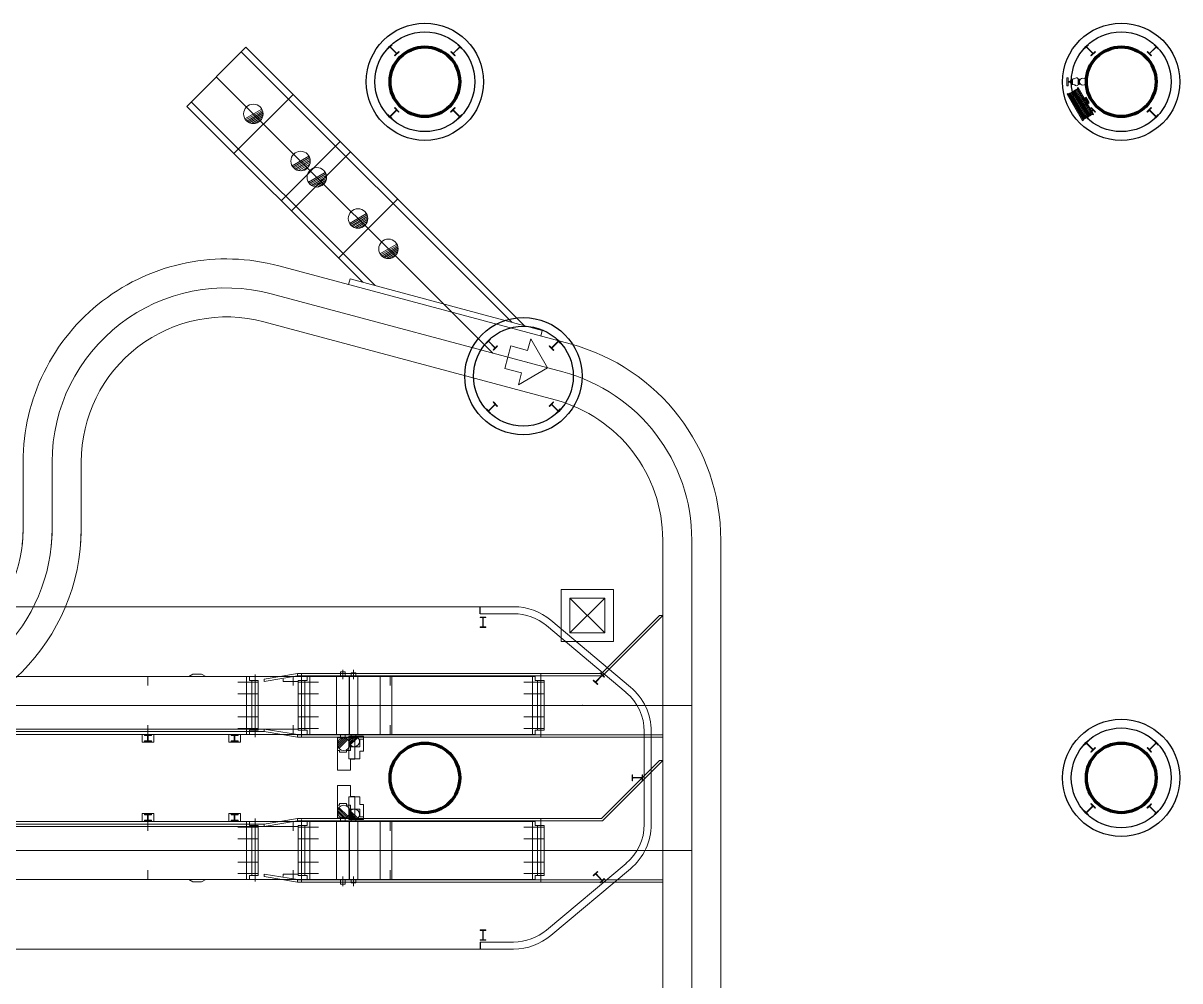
# Model space of a CAD drawing. Header units: metres. Extents: x 1807 to 3745, y 842 to 1968.
# Drawn here: x 3503.08 to 3523.01, y 1388.5 to 1405.01 of the extents above; entities that cross this region are included whole.
import ezdxf

# ---------------------------------------------------------------- set-up
doc = ezdxf.new("R2010")
doc.units = ezdxf.units.M
doc.header["$MEASUREMENT"] = 0
doc.linetypes.add('DGN1', pattern=[7.299439, 0, -7.299439])
doc.layers.add('Level 1', color=7, linetype='Continuous', lineweight=0)

msp = doc.modelspace()

# ---------------------------------------------------------------- linework, layer by layer
at = {"layer": 'Level 1', "color": 7, "linetype": 'Continuous', "lineweight": 0}
for p, q in [((3505.896, 1403.576), (3506.914, 1404.594)), ((3506.837, 1404.516), (3511.499, 1399.854)), ((3506.914, 1404.594), (3511.711, 1399.797)), ((3521.083, 1404.068), (3521.063, 1404.068)), ((3521.063, 1404.068), (3521.063, 1403.932)), ((3521.063, 1403.932), (3521.083, 1403.932)), ((3521.083, 1403.932), (3521.083, 1404.068)), ((3521.118, 1404.007), (3521.083, 1404.007)), ((3521.083, 1404.007), (3521.083, 1403.993)), ((3521.083, 1403.993), (3521.118, 1403.993)), ((3521.118, 1404.007), (3521.118, 1404.012)), ((3521.118, 1403.993), (3521.118, 1404.007)), ((3521.118, 1403.988), (3521.118, 1403.993)), ((3521.138, 1404.011), (3521.15, 1404.011)), ((3521.138, 1403.989), (3521.15, 1403.989)), ((3521.138, 1403.977), (3521.15, 1403.977)), ((3521.15, 1404.023), (3521.141, 1404.023)), ((3521.16, 1404.047), (3521.15, 1404.047)), ((3521.15, 1404.047), (3521.15, 1403.953)), ((3521.15, 1403.977), (3521.15, 1404.023)), ((3521.15, 1403.953), (3521.16, 1403.953)), ((3521.16, 1403.953), (3521.16, 1404.047)), ((3521.26, 1404.047), (3521.275, 1404.047)), ((3521.26, 1404.018), (3521.275, 1404.018)), ((3521.26, 1403.982), (3521.275, 1403.982)), ((3521.275, 1403.953), (3521.26, 1403.953)), ((3521.275, 1403.954), (3521.275, 1403.953)), ((3521.277, 1404.039), (3521.294, 1404.039)), ((3521.294, 1403.961), (3521.277, 1403.961)), ((3506.709, 1402.763), (3507.728, 1403.781)), ((3521.093, 1403.779), (3521.338, 1403.355)), ((3521.109, 1403.788), (3521.354, 1403.364)), ((3521.125, 1403.798), (3521.37, 1403.373)), ((3521.141, 1403.807), (3521.386, 1403.382)), ((3521.158, 1403.816), (3521.403, 1403.392)), ((3521.174, 1403.825), (3521.419, 1403.401)), ((3521.191, 1403.832), (3521.435, 1403.41)), ((3521.191, 1403.832), (3521.435, 1403.41)), ((3521.206, 1403.844), (3521.451, 1403.42)), ((3521.222, 1403.853), (3521.467, 1403.429)), ((3521.238, 1403.862), (3521.483, 1403.438)), ((3521.254, 1403.872), (3521.499, 1403.447)), ((3505.896, 1403.576), (3508.93, 1400.543)), ((3505.974, 1403.654), (3509.142, 1400.486)), ((3507.19, 1403.53), (3506.899, 1403.362)), ((3507.201, 1403.507), (3506.913, 1403.341)), ((3507.208, 1403.483), (3506.931, 1403.322)), ((3507.212, 1403.456), (3506.952, 1403.306)), ((3507.211, 1403.427), (3506.978, 1403.292)), ((3507.204, 1403.394), (3507.01, 1403.281)), ((3507.185, 1403.354), (3507.054, 1403.278)), ((3507.522, 1401.95), (3508.541, 1402.968)), ((3507.699, 1401.773), (3508.717, 1402.791)), ((3508.003, 1402.717), (3507.712, 1402.549)), ((3508.014, 1402.694), (3507.726, 1402.528)), ((3508.022, 1402.67), (3507.744, 1402.509)), ((3508.025, 1402.643), (3507.765, 1402.493)), ((3508.025, 1402.614), (3507.791, 1402.479)), ((3508.017, 1402.581), (3507.823, 1402.468)), ((3507.998, 1402.541), (3507.867, 1402.465)), ((3508.283, 1402.437), (3507.992, 1402.269)), ((3508.294, 1402.414), (3508.006, 1402.248)), ((3508.302, 1402.39), (3508.024, 1402.229)), ((3508.305, 1402.363), (3508.045, 1402.213)), ((3508.305, 1402.334), (3508.071, 1402.199)), ((3508.297, 1402.301), (3508.103, 1402.188)), ((3508.278, 1402.261), (3508.147, 1402.185)), ((3508.512, 1400.96), (3509.531, 1401.978)), ((3508.993, 1401.727), (3508.702, 1401.559)), ((3509.004, 1401.704), (3508.716, 1401.538)), ((3509.011, 1401.68), (3508.734, 1401.519)), ((3509.015, 1401.653), (3508.755, 1401.503)), ((3509.014, 1401.624), (3508.781, 1401.489)), ((3509.007, 1401.591), (3508.813, 1401.478)), ((3508.988, 1401.551), (3508.857, 1401.475)), ((3509.517, 1401.203), (3509.226, 1401.035)), ((3509.528, 1401.18), (3509.24, 1401.014)), ((3509.535, 1401.156), (3509.258, 1400.995)), ((3509.539, 1401.129), (3509.279, 1400.979)), ((3509.538, 1401.1), (3509.305, 1400.965)), ((3509.531, 1401.067), (3509.337, 1400.954)), ((3509.512, 1401.027), (3509.381, 1400.951)), ((3507.483, 1400.827), (3512.506, 1399.481)), ((3508.71, 1400.601), (3508.685, 1400.505)), ((3508.71, 1400.601), (3512.024, 1399.713)), ((3507.739, 1400.241), (3507.741, 1400.239)), ((3507.741, 1400.241), (3507.739, 1400.239)), ((3507.224, 1399.861), (3512.247, 1398.515)), ((3511.771, 1399.367), (3511.826, 1399.57)), ((3511.826, 1399.57), (3512.116, 1399.068)), ((3512.024, 1399.713), (3511.998, 1399.617)), ((3511.378, 1399.058), (3511.482, 1399.445)), ((3511.482, 1399.445), (3511.771, 1399.367)), ((3511.168, 1399.323), (3511.17, 1399.32)), ((3511.17, 1399.322), (3511.168, 1399.321)), ((3511.771, 1399.159), (3511.774, 1399.16)), ((3511.772, 1399.161), (3511.773, 1399.158)), ((3511.378, 1399.058), (3511.668, 1398.981)), ((3511.613, 1398.778), (3512.116, 1399.068)), ((3511.613, 1398.778), (3511.668, 1398.981)), ((3512.114, 1399.067), (3512.117, 1399.068)), ((3512.115, 1399.069), (3512.116, 1399.066)), ((3503.077, 1396.3), (3503.077, 1397.446)), ((3504.077, 1396.3), (3504.077, 1397.446)), ((3514.1, 1396), (3514.1, 1396.1)), ((3514.1, 1265.482), (3514.1, 1396.1)), ((3515.1, 1396), (3515.1, 1396.1)), ((3515.1, 1265.482), (3515.1, 1396.1)), ((3513.25, 1395.25), (3512.35, 1395.25)), ((3512.35, 1395.25), (3512.35, 1394.35)), ((3513.25, 1394.35), (3513.25, 1395.25)), ((3511.53, 1394.95), (3486.27, 1394.95)), ((3511.53, 1394.95), (3510.95, 1394.95)), ((3512.5, 1394.5), (3513.1, 1395.1)), ((3513.1, 1394.5), (3512.5, 1395.1)), ((3511.53, 1394.83), (3510.95, 1394.83)), ((3513.043, 1393.8), (3514.043, 1394.8)), ((3513.06, 1393.76), (3514.1, 1394.8)), ((3514.043, 1394.8), (3514.1, 1394.8)), ((3513.466, 1393.474), (3512.096, 1394.624)), ((3513.543, 1393.566), (3512.173, 1394.716)), ((3513.543, 1393.566), (3512.173, 1394.716)), ((3512.35, 1394.35), (3513.25, 1394.35)), ((3506.003, 1393.79), (3505.934, 1393.75)), ((3506.003, 1393.79), (3506.153, 1393.79)), ((3506.223, 1393.75), (3506.153, 1393.79)), ((3507.228, 1393.7), (3507.803, 1393.8)), ((3507.803, 1393.76), (3507.228, 1393.66)), ((3512, 1393.8), (3507.803, 1393.8)), ((3507.803, 1393.76), (3507.803, 1393.8)), ((3512, 1393.76), (3507.803, 1393.76)), ((3508.688, 1393.76), (3508.488, 1393.76)), ((3508.548, 1393.83), (3508.548, 1393.76)), ((3508.628, 1393.83), (3508.548, 1393.83)), ((3508.628, 1393.83), (3508.628, 1393.76)), ((3508.847, 1393.76), (3508.697, 1393.76)), ((3508.812, 1393.81), (3508.732, 1393.81)), ((3508.732, 1393.81), (3508.732, 1393.76)), ((3508.812, 1393.81), (3508.812, 1393.76)), ((3512, 1393.8), (3512.72, 1393.8)), ((3512, 1392.7), (3512, 1393.8)), ((3512, 1393.76), (3512.72, 1393.76)), ((3512.72, 1393.8), (3513.043, 1393.8)), ((3512.72, 1393.76), (3513.06, 1393.76)), ((3511.853, 1393.75), (3486.047, 1393.75)), ((3505.228, 1393.75), (3505.228, 1393.59)), ((3507.128, 1393.65), (3506.778, 1393.65)), ((3506.978, 1393.75), (3506.928, 1393.75)), ((3506.978, 1393.68), (3506.978, 1393.75)), ((3507.128, 1393.68), (3506.978, 1393.68)), ((3507.128, 1392.82), (3507.128, 1393.68)), ((3507.228, 1393.66), (3507.228, 1393.7)), ((3507.559, 1393.7), (3507.559, 1393.66)), ((3507.818, 1393.66), (3507.559, 1393.66)), ((3507.728, 1393.75), (3507.728, 1393.59)), ((3507.819, 1393.68), (3507.819, 1392.82)), ((3507.819, 1393.68), (3507.969, 1393.68)), ((3507.819, 1393.65), (3508.169, 1393.65)), ((3507.968, 1393.75), (3508.018, 1393.75)), ((3507.969, 1393.68), (3507.969, 1393.75)), ((3509.4, 1393.59), (3509.4, 1393.75)), ((3512.053, 1393.65), (3511.703, 1393.65)), ((3511.903, 1393.75), (3511.853, 1393.75)), ((3511.903, 1393.68), (3511.903, 1393.75)), ((3512.053, 1393.68), (3511.903, 1393.68)), ((3512.053, 1392.82), (3512.053, 1393.68)), ((3507.128, 1393.45), (3506.778, 1393.45)), ((3507.819, 1393.45), (3508.169, 1393.45)), ((3512.053, 1393.45), (3511.703, 1393.45)), ((3507.128, 1393.25), (3506.778, 1393.25)), ((3507.819, 1393.25), (3508.169, 1393.25)), ((3512.053, 1393.25), (3511.703, 1393.25)), ((3512.721, 1393.251), (3512.719, 1393.249)), ((3512.721, 1393.249), (3512.719, 1393.251)), ((3514.601, 1393.251), (3514.599, 1393.249)), ((3514.601, 1393.249), (3514.599, 1393.251)), ((3507.128, 1393.05), (3506.778, 1393.05)), ((3507.819, 1393.05), (3508.169, 1393.05)), ((3512.053, 1393.05), (3511.703, 1393.05)), ((3507.818, 1392.84), (3488.228, 1392.84)), ((3507.228, 1392.8), (3488.228, 1392.8)), ((3505.228, 1392.91), (3505.228, 1392.75)), ((3507.128, 1392.85), (3506.778, 1392.85)), ((3507.128, 1392.82), (3506.978, 1392.82)), ((3506.978, 1392.82), (3506.978, 1392.75)), ((3507.228, 1392.8), (3507.228, 1392.84)), ((3507.228, 1392.84), (3507.803, 1392.75)), ((3507.803, 1392.7), (3507.228, 1392.8)), ((3507.728, 1392.91), (3507.728, 1392.75)), ((3507.819, 1392.85), (3508.169, 1392.85)), ((3507.819, 1392.82), (3507.969, 1392.82)), ((3507.969, 1392.82), (3507.969, 1392.75)), ((3509.4, 1392.75), (3509.4, 1392.91)), ((3512.053, 1392.85), (3511.703, 1392.85)), ((3512.053, 1392.82), (3511.903, 1392.82)), ((3511.903, 1392.82), (3511.903, 1392.75)), ((3513.78, 1391.2), (3513.78, 1392.8)), ((3513.9, 1391.2), (3513.9, 1392.8)), ((3513.9, 1391.2), (3513.9, 1392.8)), ((3511.853, 1392.75), (3487.489, 1392.75)), ((3505.128, 1392.616), (3505.128, 1392.75)), ((3505.128, 1392.75), (3505.328, 1392.75)), ((3505.128, 1392.616), (3505.328, 1392.616)), ((3505.168, 1392.74), (3505.288, 1392.74)), ((3505.168, 1392.74), (3505.168, 1392.73)), ((3505.168, 1392.73), (3505.223, 1392.73)), ((3505.168, 1392.636), (3505.168, 1392.626)), ((3505.168, 1392.636), (3505.223, 1392.636)), ((3505.168, 1392.626), (3505.288, 1392.626)), ((3505.188, 1392.75), (3505.188, 1392.74)), ((3505.223, 1392.73), (3505.223, 1392.636)), ((3505.233, 1392.73), (3505.288, 1392.73)), ((3505.233, 1392.73), (3505.233, 1392.636)), ((3505.233, 1392.636), (3505.288, 1392.636)), ((3505.268, 1392.75), (3505.268, 1392.74)), ((3505.288, 1392.74), (3505.288, 1392.73)), ((3505.288, 1392.636), (3505.288, 1392.626)), ((3505.328, 1392.616), (3505.328, 1392.75)), ((3506.62, 1392.616), (3506.62, 1392.75)), ((3506.62, 1392.75), (3506.82, 1392.75)), ((3506.62, 1392.616), (3506.82, 1392.616)), ((3506.66, 1392.74), (3506.78, 1392.74)), ((3506.66, 1392.74), (3506.66, 1392.73)), ((3506.66, 1392.73), (3506.715, 1392.73)), ((3506.66, 1392.636), (3506.66, 1392.626)), ((3506.66, 1392.636), (3506.715, 1392.636)), ((3506.66, 1392.626), (3506.78, 1392.626)), ((3506.68, 1392.75), (3506.68, 1392.74)), ((3506.715, 1392.73), (3506.715, 1392.636)), ((3506.725, 1392.73), (3506.78, 1392.73)), ((3506.725, 1392.73), (3506.725, 1392.636)), ((3506.725, 1392.636), (3506.78, 1392.636)), ((3506.76, 1392.75), (3506.76, 1392.74)), ((3506.78, 1392.74), (3506.78, 1392.73)), ((3506.78, 1392.636), (3506.78, 1392.626)), ((3506.82, 1392.616), (3506.82, 1392.75)), ((3506.978, 1392.75), (3506.928, 1392.75)), ((3507.803, 1392.7), (3507.803, 1392.75)), ((3512, 1392.74), (3507.803, 1392.74)), ((3512, 1392.7), (3507.803, 1392.7)), ((3507.968, 1392.75), (3508.018, 1392.75)), ((3508.688, 1392.74), (3508.488, 1392.74)), ((3508.492, 1392.69), (3508.492, 1392.472)), ((3508.492, 1392.69), (3508.792, 1392.69)), ((3508.493, 1392.587), (3508.596, 1392.69)), ((3508.496, 1392.554), (3508.628, 1392.687)), ((3508.506, 1392.529), (3508.654, 1392.677)), ((3508.52, 1392.508), (3508.675, 1392.663)), ((3508.548, 1392.74), (3508.548, 1392.69)), ((3508.628, 1392.74), (3508.628, 1392.69)), ((3508.692, 1392.72), (3508.692, 1392.538)), ((3508.692, 1392.72), (3508.942, 1392.72)), ((3508.692, 1392.634), (3508.779, 1392.72)), ((3508.695, 1392.607), (3508.805, 1392.717)), ((3508.847, 1392.74), (3508.697, 1392.74)), ((3508.703, 1392.586), (3508.827, 1392.709)), ((3508.715, 1392.568), (3508.844, 1392.697)), ((3508.72, 1392.63), (3508.792, 1392.63)), ((3508.72, 1392.63), (3508.72, 1392.472)), ((3508.732, 1392.74), (3508.732, 1392.72)), ((3508.792, 1392.69), (3508.792, 1392.63)), ((3508.812, 1392.74), (3508.812, 1392.72)), ((3508.882, 1392.67), (3508.942, 1392.67)), ((3508.882, 1392.67), (3508.882, 1392.538)), ((3508.942, 1392.72), (3508.942, 1392.67)), ((3511.903, 1392.75), (3511.853, 1392.75)), ((3512, 1392.74), (3512.72, 1392.74)), ((3512, 1392.7), (3512.72, 1392.7)), ((3512.72, 1392.74), (3514.1, 1392.74)), ((3512.72, 1392.7), (3514.1, 1392.7)), ((3508.492, 1392.472), (3508.528, 1392.472)), ((3508.528, 1392.472), (3508.528, 1392.442)), ((3508.528, 1392.442), (3508.649, 1392.442)), ((3508.648, 1392.472), (3508.648, 1392.442)), ((3508.648, 1392.472), (3508.72, 1392.472)), ((3508.692, 1392.538), (3508.882, 1392.538)), ((3513.043, 1391.3), (3514.043, 1392.3)), ((3513.06, 1391.26), (3514.1, 1392.3)), ((3514.043, 1392.3), (3514.1, 1392.3)), ((3508.528, 1391.558), (3508.649, 1391.558)), ((3508.528, 1391.528), (3508.528, 1391.558)), ((3508.648, 1391.528), (3508.648, 1391.558)), ((3505.128, 1391.384), (3505.128, 1391.25)), ((3505.128, 1391.384), (3505.328, 1391.384)), ((3505.168, 1391.374), (3505.288, 1391.374)), ((3505.168, 1391.364), (3505.168, 1391.374)), ((3505.168, 1391.364), (3505.223, 1391.364)), ((3505.223, 1391.27), (3505.223, 1391.364)), ((3505.233, 1391.364), (3505.288, 1391.364)), ((3505.233, 1391.27), (3505.233, 1391.364)), ((3505.288, 1391.364), (3505.288, 1391.374)), ((3505.328, 1391.384), (3505.328, 1391.25)), ((3506.62, 1391.384), (3506.62, 1391.25)), ((3506.62, 1391.384), (3506.82, 1391.384)), ((3506.66, 1391.374), (3506.78, 1391.374)), ((3506.66, 1391.364), (3506.66, 1391.374)), ((3506.66, 1391.364), (3506.715, 1391.364)), ((3506.715, 1391.27), (3506.715, 1391.364)), ((3506.725, 1391.364), (3506.78, 1391.364)), ((3506.725, 1391.27), (3506.725, 1391.364)), ((3506.78, 1391.364), (3506.78, 1391.374)), ((3506.82, 1391.384), (3506.82, 1391.25)), ((3508.492, 1391.528), (3508.528, 1391.528)), ((3508.492, 1391.31), (3508.492, 1391.528)), ((3508.493, 1391.413), (3508.596, 1391.31)), ((3508.496, 1391.446), (3508.628, 1391.313)), ((3508.506, 1391.471), (3508.654, 1391.323)), ((3508.52, 1391.492), (3508.675, 1391.338)), ((3508.648, 1391.528), (3508.72, 1391.528)), ((3508.692, 1391.462), (3508.882, 1391.462)), ((3508.692, 1391.28), (3508.692, 1391.462)), ((3508.692, 1391.367), (3508.779, 1391.28)), ((3508.695, 1391.393), (3508.805, 1391.283)), ((3508.703, 1391.414), (3508.827, 1391.291)), ((3508.715, 1391.432), (3508.844, 1391.303)), ((3508.72, 1391.37), (3508.72, 1391.528)), ((3508.72, 1391.37), (3508.792, 1391.37)), ((3508.792, 1391.31), (3508.792, 1391.37)), ((3508.882, 1391.33), (3508.882, 1391.462)), ((3511.853, 1391.25), (3486.047, 1391.25)), ((3507.228, 1391.2), (3488.228, 1391.2)), ((3507.818, 1391.16), (3488.228, 1391.16)), ((3505.128, 1391.25), (3505.328, 1391.25)), ((3505.168, 1391.27), (3505.223, 1391.27)), ((3505.168, 1391.26), (3505.168, 1391.27)), ((3505.168, 1391.26), (3505.288, 1391.26)), ((3505.188, 1391.25), (3505.188, 1391.26)), ((3505.228, 1391.09), (3505.228, 1391.25)), ((3505.233, 1391.27), (3505.288, 1391.27)), ((3505.268, 1391.25), (3505.268, 1391.26)), ((3505.288, 1391.26), (3505.288, 1391.27)), ((3506.62, 1391.25), (3506.82, 1391.25)), ((3506.66, 1391.27), (3506.715, 1391.27)), ((3506.66, 1391.26), (3506.66, 1391.27)), ((3506.66, 1391.26), (3506.78, 1391.26)), ((3506.68, 1391.25), (3506.68, 1391.26)), ((3506.725, 1391.27), (3506.78, 1391.27)), ((3506.76, 1391.25), (3506.76, 1391.26)), ((3506.78, 1391.26), (3506.78, 1391.27)), ((3506.978, 1391.25), (3506.928, 1391.25)), ((3506.978, 1391.18), (3506.978, 1391.25)), ((3507.128, 1391.18), (3506.978, 1391.18)), ((3507.128, 1391.18), (3507.128, 1390.32)), ((3507.228, 1391.2), (3507.803, 1391.3)), ((3507.803, 1391.26), (3507.228, 1391.16)), ((3507.228, 1391.16), (3507.228, 1391.2)), ((3507.728, 1391.09), (3507.728, 1391.25)), ((3512, 1391.3), (3507.803, 1391.3)), ((3507.803, 1391.26), (3507.803, 1391.3)), ((3512, 1391.26), (3507.803, 1391.26)), ((3507.819, 1390.32), (3507.819, 1391.18)), ((3507.819, 1391.18), (3507.969, 1391.18)), ((3507.968, 1391.25), (3508.018, 1391.25)), ((3507.969, 1391.18), (3507.969, 1391.25)), ((3508.688, 1391.26), (3508.488, 1391.26)), ((3508.492, 1391.31), (3508.792, 1391.31)), ((3508.548, 1391.26), (3508.548, 1391.31)), ((3508.628, 1391.26), (3508.628, 1391.31)), ((3508.692, 1391.28), (3508.942, 1391.28)), ((3508.847, 1391.26), (3508.697, 1391.26)), ((3508.732, 1391.26), (3508.732, 1391.28)), ((3508.812, 1391.26), (3508.812, 1391.28)), ((3508.882, 1391.33), (3508.942, 1391.33)), ((3508.942, 1391.28), (3508.942, 1391.33)), ((3509.4, 1391.09), (3509.4, 1391.25)), ((3511.903, 1391.25), (3511.853, 1391.25)), ((3511.903, 1391.18), (3511.903, 1391.25)), ((3512.053, 1391.18), (3511.903, 1391.18)), ((3512, 1391.3), (3512.72, 1391.3)), ((3512, 1390.2), (3512, 1391.3)), ((3512, 1391.26), (3512.72, 1391.26)), ((3512.053, 1391.18), (3512.053, 1390.32)), ((3512.72, 1391.3), (3513.043, 1391.3)), ((3512.72, 1391.26), (3513.06, 1391.26)), ((3507.128, 1391.15), (3506.778, 1391.15)), ((3507.819, 1391.15), (3508.169, 1391.15)), ((3512.053, 1391.15), (3511.703, 1391.15)), ((3507.128, 1390.95), (3506.778, 1390.95)), ((3507.819, 1390.95), (3508.169, 1390.95)), ((3512.053, 1390.95), (3511.703, 1390.95)), ((3507.128, 1390.75), (3506.778, 1390.75)), ((3507.819, 1390.75), (3508.169, 1390.75)), ((3512.053, 1390.75), (3511.703, 1390.75)), ((3512.721, 1390.751), (3512.719, 1390.749)), ((3512.721, 1390.749), (3512.719, 1390.751)), ((3514.601, 1390.751), (3514.599, 1390.749)), ((3514.601, 1390.749), (3514.599, 1390.751)), ((3505.228, 1390.25), (3505.228, 1390.41)), ((3507.128, 1390.55), (3506.778, 1390.55)), ((3507.728, 1390.25), (3507.728, 1390.41)), ((3507.819, 1390.55), (3508.169, 1390.55)), ((3509.4, 1390.25), (3509.4, 1390.41)), ((3512.053, 1390.55), (3511.703, 1390.55)), ((3512.096, 1389.376), (3513.466, 1390.526)), ((3512.173, 1389.284), (3513.543, 1390.434)), ((3512.173, 1389.284), (3513.543, 1390.434)), ((3511.853, 1390.25), (3486.047, 1390.25)), ((3506.003, 1390.21), (3505.934, 1390.25)), ((3506.003, 1390.21), (3506.153, 1390.21)), ((3506.223, 1390.25), (3506.153, 1390.21)), ((3507.128, 1390.35), (3506.778, 1390.35)), ((3506.978, 1390.25), (3506.928, 1390.25)), ((3507.128, 1390.32), (3506.978, 1390.32)), ((3506.978, 1390.32), (3506.978, 1390.25)), ((3507.228, 1390.3), (3507.228, 1390.34)), ((3507.228, 1390.34), (3507.803, 1390.25)), ((3507.803, 1390.2), (3507.228, 1390.3)), ((3507.559, 1390.3), (3507.559, 1390.34)), ((3507.818, 1390.34), (3507.559, 1390.34)), ((3507.803, 1390.2), (3507.803, 1390.25)), ((3512, 1390.24), (3507.803, 1390.24)), ((3512, 1390.2), (3507.803, 1390.2)), ((3507.819, 1390.35), (3508.169, 1390.35)), ((3507.819, 1390.32), (3507.969, 1390.32)), ((3507.968, 1390.25), (3508.018, 1390.25)), ((3507.969, 1390.32), (3507.969, 1390.25)), ((3508.688, 1390.24), (3508.488, 1390.24)), ((3508.548, 1390.17), (3508.548, 1390.24)), ((3508.628, 1390.17), (3508.548, 1390.17)), ((3508.628, 1390.17), (3508.628, 1390.24)), ((3508.847, 1390.24), (3508.697, 1390.24)), ((3508.732, 1390.19), (3508.732, 1390.24)), ((3508.812, 1390.19), (3508.732, 1390.19)), ((3508.812, 1390.19), (3508.812, 1390.24)), ((3512.053, 1390.35), (3511.703, 1390.35)), ((3511.903, 1390.25), (3511.853, 1390.25)), ((3512.053, 1390.32), (3511.903, 1390.32)), ((3511.903, 1390.32), (3511.903, 1390.25)), ((3512, 1390.24), (3512.72, 1390.24)), ((3512, 1390.2), (3512.72, 1390.2)), ((3512.72, 1390.24), (3514.1, 1390.24)), ((3512.72, 1390.2), (3514.1, 1390.2)), ((3510.95, 1389.17), (3511.53, 1389.17)), ((3486.27, 1389.05), (3511.53, 1389.05)), ((3510.95, 1389.05), (3511.53, 1389.05))]:
    msp.add_line(p, q, dxfattribs=at)
at = {"layer": 'Level 1', "color": 7, "linetype": 'Continuous', "lineweight": 13}
for p, q in [((3509.43, 1404.643), (3509.358, 1404.571)), ((3509.358, 1404.571), (3509.364, 1404.566)), ((3509.364, 1404.566), (3509.393, 1404.595)), ((3509.403, 1404.595), (3509.507, 1404.491)), ((3509.407, 1404.609), (3509.435, 1404.638)), ((3509.51, 1404.494), (3509.407, 1404.598)), ((3509.435, 1404.638), (3509.43, 1404.643)), ((3509.484, 1404.446), (3509.556, 1404.517)), ((3509.55, 1404.523), (3509.521, 1404.494)), ((3509.556, 1404.517), (3509.55, 1404.523)), ((3510.451, 1404.522), (3510.446, 1404.516)), ((3510.446, 1404.516), (3510.517, 1404.444)), ((3510.48, 1404.493), (3510.451, 1404.522)), ((3510.595, 1404.597), (3510.491, 1404.493)), ((3510.494, 1404.49), (3510.598, 1404.593)), ((3510.571, 1404.642), (3510.566, 1404.636)), ((3510.566, 1404.636), (3510.595, 1404.607)), ((3510.643, 1404.57), (3510.571, 1404.642)), ((3510.609, 1404.593), (3510.637, 1404.565)), ((3510.637, 1404.565), (3510.643, 1404.57)), ((3521.43, 1404.643), (3521.358, 1404.571)), ((3521.358, 1404.571), (3521.364, 1404.566)), ((3521.364, 1404.566), (3521.393, 1404.595)), ((3521.403, 1404.595), (3521.507, 1404.491)), ((3521.407, 1404.609), (3521.435, 1404.638)), ((3521.51, 1404.494), (3521.407, 1404.598)), ((3521.435, 1404.638), (3521.43, 1404.643)), ((3521.484, 1404.446), (3521.556, 1404.517)), ((3521.55, 1404.523), (3521.521, 1404.494)), ((3521.556, 1404.517), (3521.55, 1404.523)), ((3522.451, 1404.522), (3522.446, 1404.516)), ((3522.446, 1404.516), (3522.517, 1404.444)), ((3522.48, 1404.493), (3522.451, 1404.522)), ((3522.595, 1404.597), (3522.491, 1404.493)), ((3522.494, 1404.49), (3522.598, 1404.593)), ((3522.571, 1404.642), (3522.566, 1404.636)), ((3522.566, 1404.636), (3522.595, 1404.607)), ((3522.643, 1404.57), (3522.571, 1404.642)), ((3522.609, 1404.593), (3522.637, 1404.565)), ((3522.637, 1404.565), (3522.643, 1404.57)), ((3509.507, 1404.48), (3509.478, 1404.451)), ((3509.478, 1404.451), (3509.484, 1404.446)), ((3510.523, 1404.45), (3510.494, 1404.479)), ((3510.517, 1404.444), (3510.523, 1404.45)), ((3521.507, 1404.48), (3521.478, 1404.451)), ((3521.478, 1404.451), (3521.484, 1404.446)), ((3522.523, 1404.45), (3522.494, 1404.479)), ((3522.517, 1404.444), (3522.523, 1404.45)), ((3521.082, 1403.796), (3521.069, 1403.788)), ((3521.069, 1403.788), (3521.334, 1403.329)), ((3521.347, 1403.337), (3521.082, 1403.796)), ((3521.259, 1403.898), (3521.247, 1403.891)), ((3521.247, 1403.891), (3521.512, 1403.432)), ((3521.524, 1403.439), (3521.259, 1403.898)), ((3509.483, 1403.556), (3509.477, 1403.55)), ((3509.477, 1403.55), (3509.506, 1403.521)), ((3509.554, 1403.484), (3509.483, 1403.556)), ((3510.516, 1403.554), (3510.444, 1403.483)), ((3510.493, 1403.52), (3510.522, 1403.549)), ((3510.522, 1403.549), (3510.516, 1403.554)), ((3521.483, 1403.556), (3521.477, 1403.55)), ((3521.477, 1403.55), (3521.506, 1403.521)), ((3521.554, 1403.484), (3521.483, 1403.556)), ((3522.516, 1403.554), (3522.444, 1403.483)), ((3522.493, 1403.52), (3522.522, 1403.549)), ((3522.522, 1403.549), (3522.516, 1403.554)), ((3509.363, 1403.435), (3509.357, 1403.43)), ((3509.357, 1403.43), (3509.429, 1403.358)), ((3509.391, 1403.407), (3509.363, 1403.435)), ((3509.506, 1403.51), (3509.402, 1403.407)), ((3509.405, 1403.403), (3509.509, 1403.507)), ((3509.434, 1403.364), (3509.405, 1403.393)), ((3509.429, 1403.358), (3509.434, 1403.364)), ((3509.52, 1403.507), (3509.549, 1403.478)), ((3509.549, 1403.478), (3509.554, 1403.484)), ((3510.444, 1403.483), (3510.45, 1403.477)), ((3510.45, 1403.477), (3510.479, 1403.506)), ((3510.49, 1403.506), (3510.593, 1403.402)), ((3510.597, 1403.405), (3510.493, 1403.509)), ((3510.593, 1403.391), (3510.565, 1403.362)), ((3510.565, 1403.362), (3510.57, 1403.357)), ((3510.57, 1403.357), (3510.642, 1403.429)), ((3510.636, 1403.434), (3510.607, 1403.405)), ((3510.642, 1403.429), (3510.636, 1403.434)), ((3521.334, 1403.329), (3521.347, 1403.337)), ((3521.363, 1403.435), (3521.357, 1403.43)), ((3521.357, 1403.43), (3521.429, 1403.358)), ((3521.391, 1403.407), (3521.363, 1403.435)), ((3521.506, 1403.51), (3521.402, 1403.407)), ((3521.405, 1403.403), (3521.509, 1403.507)), ((3521.434, 1403.364), (3521.405, 1403.393)), ((3521.429, 1403.358), (3521.434, 1403.364)), ((3521.512, 1403.432), (3521.524, 1403.439)), ((3521.52, 1403.507), (3521.549, 1403.478)), ((3521.549, 1403.478), (3521.554, 1403.484)), ((3522.444, 1403.483), (3522.45, 1403.477)), ((3522.45, 1403.477), (3522.479, 1403.506)), ((3522.49, 1403.506), (3522.593, 1403.402)), ((3522.597, 1403.405), (3522.493, 1403.509)), ((3522.593, 1403.391), (3522.565, 1403.362)), ((3522.565, 1403.362), (3522.57, 1403.357)), ((3522.57, 1403.357), (3522.642, 1403.429)), ((3522.636, 1403.434), (3522.607, 1403.405)), ((3522.642, 1403.429), (3522.636, 1403.434)), ((3511.127, 1399.568), (3511.056, 1399.497)), ((3511.104, 1399.534), (3511.133, 1399.563)), ((3511.133, 1399.563), (3511.127, 1399.568)), ((3512.269, 1399.567), (3512.263, 1399.562)), ((3512.263, 1399.562), (3512.292, 1399.533)), ((3512.341, 1399.495), (3512.269, 1399.567)), ((3511.056, 1399.497), (3511.061, 1399.491)), ((3511.061, 1399.491), (3511.09, 1399.52)), ((3511.101, 1399.52), (3511.205, 1399.416)), ((3511.208, 1399.419), (3511.104, 1399.523)), ((3511.205, 1399.405), (3511.176, 1399.376)), ((3511.176, 1399.376), (3511.181, 1399.371)), ((3511.181, 1399.371), (3511.253, 1399.443)), ((3511.248, 1399.448), (3511.219, 1399.419)), ((3511.253, 1399.443), (3511.248, 1399.448)), ((3512.149, 1399.447), (3512.143, 1399.442)), ((3512.143, 1399.442), (3512.215, 1399.37)), ((3512.178, 1399.418), (3512.149, 1399.447)), ((3512.292, 1399.522), (3512.188, 1399.418)), ((3512.192, 1399.415), (3512.295, 1399.519)), ((3512.221, 1399.375), (3512.192, 1399.404)), ((3512.215, 1399.37), (3512.221, 1399.375)), ((3512.306, 1399.519), (3512.335, 1399.49)), ((3512.335, 1399.49), (3512.341, 1399.495)), ((3511.06, 1398.361), (3511.054, 1398.355)), ((3511.054, 1398.355), (3511.126, 1398.283)), ((3511.089, 1398.332), (3511.06, 1398.361)), ((3511.204, 1398.436), (3511.1, 1398.332)), ((3511.103, 1398.329), (3511.207, 1398.432)), ((3511.18, 1398.481), (3511.175, 1398.475)), ((3511.175, 1398.475), (3511.204, 1398.447)), ((3511.252, 1398.409), (3511.18, 1398.481)), ((3511.218, 1398.432), (3511.246, 1398.404)), ((3511.246, 1398.404), (3511.252, 1398.409)), ((3512.214, 1398.48), (3512.142, 1398.408)), ((3512.142, 1398.408), (3512.148, 1398.402)), ((3512.148, 1398.402), (3512.176, 1398.431)), ((3512.187, 1398.431), (3512.291, 1398.328)), ((3512.19, 1398.445), (3512.219, 1398.474)), ((3512.294, 1398.331), (3512.19, 1398.435)), ((3512.219, 1398.474), (3512.214, 1398.48)), ((3512.268, 1398.282), (3512.34, 1398.354)), ((3512.334, 1398.36), (3512.305, 1398.331)), ((3512.34, 1398.354), (3512.334, 1398.36)), ((3511.132, 1398.289), (3511.103, 1398.318)), ((3511.126, 1398.283), (3511.132, 1398.289)), ((3512.291, 1398.317), (3512.262, 1398.288)), ((3512.262, 1398.288), (3512.268, 1398.282)), ((3513.1, 1395.1), (3512.5, 1395.1)), ((3512.5, 1395.1), (3512.5, 1394.5)), ((3513.1, 1394.5), (3513.1, 1395.1)), ((3511.051, 1394.772), (3510.95, 1394.772)), ((3510.95, 1394.772), (3510.95, 1394.764)), ((3510.95, 1394.764), (3510.991, 1394.764)), ((3510.998, 1394.757), (3510.998, 1394.61)), ((3511.003, 1394.61), (3511.003, 1394.757)), ((3511.011, 1394.764), (3511.051, 1394.764)), ((3511.051, 1394.764), (3511.051, 1394.772)), ((3510.991, 1394.602), (3510.95, 1394.602)), ((3510.95, 1394.602), (3510.95, 1394.594)), ((3510.95, 1394.594), (3511.051, 1394.594)), ((3511.051, 1394.602), (3511.011, 1394.602)), ((3511.051, 1394.594), (3511.051, 1394.602)), ((3512.5, 1394.5), (3513.1, 1394.5)), ((3512.947, 1393.659), (3513.048, 1393.765)), ((3513.052, 1393.762), (3512.951, 1393.655)), ((3513.018, 1393.804), (3513.024, 1393.81)), ((3513.048, 1393.776), (3513.018, 1393.804)), ((3513.024, 1393.81), (3513.097, 1393.74)), ((3513.092, 1393.734), (3513.062, 1393.762)), ((3512.902, 1393.68), (3512.907, 1393.686)), ((3512.976, 1393.611), (3512.902, 1393.68)), ((3512.907, 1393.686), (3512.937, 1393.658)), ((3512.951, 1393.645), (3512.981, 1393.617)), ((3512.981, 1393.617), (3512.976, 1393.611)), ((3513.097, 1393.74), (3513.092, 1393.734)), ((3521.43, 1392.643), (3521.358, 1392.571)), ((3521.358, 1392.571), (3521.364, 1392.566)), ((3521.364, 1392.566), (3521.393, 1392.595)), ((3521.403, 1392.595), (3521.507, 1392.491)), ((3521.407, 1392.609), (3521.435, 1392.638)), ((3521.51, 1392.494), (3521.407, 1392.598)), ((3521.435, 1392.638), (3521.43, 1392.643)), ((3522.595, 1392.597), (3522.491, 1392.493)), ((3522.494, 1392.49), (3522.598, 1392.593)), ((3522.571, 1392.642), (3522.566, 1392.636)), ((3522.566, 1392.636), (3522.595, 1392.607)), ((3522.643, 1392.57), (3522.571, 1392.642)), ((3522.609, 1392.593), (3522.637, 1392.565)), ((3522.637, 1392.565), (3522.643, 1392.57)), ((3521.507, 1392.48), (3521.478, 1392.451)), ((3521.478, 1392.451), (3521.484, 1392.446)), ((3521.484, 1392.446), (3521.556, 1392.517)), ((3521.55, 1392.523), (3521.521, 1392.494)), ((3521.556, 1392.517), (3521.55, 1392.523)), ((3522.451, 1392.522), (3522.446, 1392.516)), ((3522.446, 1392.516), (3522.517, 1392.444)), ((3522.48, 1392.493), (3522.451, 1392.522)), ((3522.523, 1392.45), (3522.494, 1392.479)), ((3522.517, 1392.444), (3522.523, 1392.45)), ((3513.58, 1392.053), (3513.572, 1392.053)), ((3513.572, 1392.053), (3513.572, 1391.952)), ((3513.58, 1392.012), (3513.58, 1392.053)), ((3513.58, 1391.952), (3513.58, 1391.992)), ((3513.734, 1392.005), (3513.588, 1392.005)), ((3513.588, 1392), (3513.734, 1392)), ((3513.75, 1392.053), (3513.742, 1392.053)), ((3513.742, 1392.053), (3513.742, 1392.012)), ((3513.742, 1391.992), (3513.742, 1391.952)), ((3513.75, 1391.952), (3513.75, 1392.053)), ((3513.572, 1391.952), (3513.58, 1391.952)), ((3513.742, 1391.952), (3513.75, 1391.952)), ((3521.363, 1391.435), (3521.357, 1391.43)), ((3521.357, 1391.43), (3521.429, 1391.358)), ((3521.391, 1391.407), (3521.363, 1391.435)), ((3521.506, 1391.51), (3521.402, 1391.407)), ((3521.405, 1391.403), (3521.509, 1391.507)), ((3521.434, 1391.364), (3521.405, 1391.393)), ((3521.429, 1391.358), (3521.434, 1391.364)), ((3521.483, 1391.556), (3521.477, 1391.55)), ((3521.477, 1391.55), (3521.506, 1391.521)), ((3521.554, 1391.484), (3521.483, 1391.556)), ((3521.52, 1391.507), (3521.549, 1391.478)), ((3521.549, 1391.478), (3521.554, 1391.484)), ((3522.516, 1391.554), (3522.444, 1391.483)), ((3522.444, 1391.483), (3522.45, 1391.477)), ((3522.45, 1391.477), (3522.479, 1391.506)), ((3522.49, 1391.506), (3522.593, 1391.402)), ((3522.493, 1391.52), (3522.522, 1391.549)), ((3522.597, 1391.405), (3522.493, 1391.509)), ((3522.522, 1391.549), (3522.516, 1391.554)), ((3522.593, 1391.391), (3522.565, 1391.362)), ((3522.565, 1391.362), (3522.57, 1391.357)), ((3522.57, 1391.357), (3522.642, 1391.429)), ((3522.636, 1391.434), (3522.607, 1391.405)), ((3522.642, 1391.429), (3522.636, 1391.434)), ((3512.976, 1390.389), (3512.902, 1390.32)), ((3512.951, 1390.355), (3512.981, 1390.383)), ((3512.981, 1390.383), (3512.976, 1390.389)), ((3512.902, 1390.32), (3512.907, 1390.314)), ((3512.907, 1390.314), (3512.937, 1390.342)), ((3512.947, 1390.341), (3513.048, 1390.235)), ((3513.052, 1390.238), (3512.951, 1390.345)), ((3513.048, 1390.224), (3513.018, 1390.196)), ((3513.018, 1390.196), (3513.024, 1390.19)), ((3513.024, 1390.19), (3513.097, 1390.26)), ((3513.092, 1390.266), (3513.062, 1390.238)), ((3513.097, 1390.26), (3513.092, 1390.266)), ((3511.051, 1389.378), (3510.95, 1389.378)), ((3510.95, 1389.378), (3510.95, 1389.37)), ((3510.95, 1389.37), (3510.991, 1389.37)), ((3511.01, 1389.37), (3511.051, 1389.37)), ((3511.051, 1389.37), (3511.051, 1389.378)), ((3510.991, 1389.208), (3510.95, 1389.208)), ((3510.95, 1389.208), (3510.95, 1389.2)), ((3510.95, 1389.2), (3511.051, 1389.2)), ((3510.998, 1389.362), (3510.998, 1389.216)), ((3511.003, 1389.216), (3511.003, 1389.362)), ((3511.051, 1389.208), (3511.01, 1389.208)), ((3511.051, 1389.2), (3511.051, 1389.208))]:
    msp.add_line(p, q, dxfattribs=at)
at = {"layer": 'Level 1', "color": 7, "linetype": 'Continuous', "lineweight": 0, "ltscale": 4}
for p, q in [((3506.405, 1404.085), (3511.169, 1399.321)), ((3507.353, 1400.344), (3512.376, 1398.998)), ((3503.577, 1396.3), (3503.577, 1397.446)), ((3514.6, 1396), (3514.6, 1396.1)), ((3514.6, 1265.482), (3514.6, 1396.1)), ((3507.073, 1392.7), (3507.073, 1393.785)), ((3507.874, 1393.8), (3507.874, 1392.715)), ((3508.588, 1393.7), (3508.588, 1393.864)), ((3508.772, 1393.7), (3508.772, 1393.864)), ((3511.998, 1392.7), (3511.998, 1393.785)), ((3506.928, 1392.75), (3506.928, 1393.75)), ((3507.018, 1392.82), (3507.018, 1393.68)), ((3507.929, 1393.68), (3507.929, 1392.82)), ((3508.019, 1393.75), (3508.019, 1392.75)), ((3508.475, 1393.75), (3508.475, 1392.75)), ((3508.697, 1393.75), (3508.697, 1392.75)), ((3508.701, 1393.75), (3508.701, 1392.75)), ((3508.847, 1393.75), (3508.847, 1392.75)), ((3509.228, 1392.75), (3509.228, 1393.75)), ((3509.428, 1392.75), (3509.428, 1393.75)), ((3511.853, 1392.75), (3511.853, 1393.75)), ((3511.943, 1392.82), (3511.943, 1393.68)), ((3485.18, 1393.25), (3512.72, 1393.25)), ((3514.6, 1393.25), (3512.72, 1393.25)), ((3508.792, 1392.63), (3508.792, 1392.322)), ((3508.942, 1392.67), (3508.942, 1392.458)), ((3508.492, 1392.134), (3508.492, 1392.472)), ((3508.692, 1392.326), (3508.692, 1392.538)), ((3508.882, 1392.458), (3508.882, 1392.326)), ((3508.882, 1392.458), (3508.942, 1392.458)), ((3508.882, 1392.326), (3508.692, 1392.326)), ((3508.72, 1392.322), (3508.792, 1392.322)), ((3508.72, 1392.322), (3508.72, 1392.134)), ((3508.72, 1392.134), (3508.492, 1392.134)), ((3508.492, 1391.866), (3508.492, 1391.528)), ((3508.72, 1391.866), (3508.492, 1391.866)), ((3508.72, 1391.678), (3508.72, 1391.866)), ((3508.692, 1391.674), (3508.692, 1391.462)), ((3508.882, 1391.674), (3508.692, 1391.674)), ((3508.72, 1391.678), (3508.792, 1391.678)), ((3508.792, 1391.37), (3508.792, 1391.678)), ((3508.882, 1391.542), (3508.882, 1391.674)), ((3508.882, 1391.542), (3508.942, 1391.542)), ((3508.942, 1391.33), (3508.942, 1391.542)), ((3506.928, 1391.25), (3506.928, 1390.25)), ((3507.018, 1391.18), (3507.018, 1390.32)), ((3507.073, 1391.3), (3507.073, 1390.215)), ((3507.874, 1390.2), (3507.874, 1391.285)), ((3507.929, 1390.32), (3507.929, 1391.18)), ((3508.019, 1390.25), (3508.019, 1391.25)), ((3508.475, 1390.25), (3508.475, 1391.25)), ((3508.697, 1390.25), (3508.697, 1391.25)), ((3508.701, 1390.25), (3508.701, 1391.25)), ((3508.847, 1390.25), (3508.847, 1391.25)), ((3509.228, 1390.25), (3509.228, 1391.25)), ((3509.428, 1390.25), (3509.428, 1391.25)), ((3511.853, 1391.25), (3511.853, 1390.25)), ((3511.943, 1391.18), (3511.943, 1390.32)), ((3511.998, 1391.3), (3511.998, 1390.215)), ((3485.18, 1390.75), (3512.72, 1390.75)), ((3514.6, 1390.75), (3512.72, 1390.75)), ((3508.588, 1390.3), (3508.588, 1390.136)), ((3508.772, 1390.3), (3508.772, 1390.136))]:
    msp.add_line(p, q, dxfattribs=at)
at = {"layer": 'Level 1', "color": 7, "linetype": 'Continuous', "lineweight": 30}
for p, q in [((3521.397, 1403.73), (3521.372, 1403.716)), ((3521.449, 1403.642), (3521.397, 1403.73)), ((3521.372, 1403.716), (3521.423, 1403.627)), ((3521.423, 1403.627), (3521.449, 1403.642)), ((3510.95, 1394.83), (3510.95, 1394.95)), ((3510.95, 1389.17), (3510.95, 1389.05))]:
    msp.add_line(p, q, dxfattribs=at)
at = {"layer": 'Level 1', "color": 7, "linetype": 'DGN1', "lineweight": 0}
for p, q in [((3521.373, 1403.713), (3521.194, 1403.61)), ((3521.421, 1403.63), (3521.242, 1403.526))]:
    msp.add_line(p, q, dxfattribs=at)
at = {"layer": 'Level 1', "color": 7, "linetype": 'Continuous', "lineweight": 30}
for centre, radius in [((3510, 1404), 1.01), ((3522, 1404), 1.01), ((3510, 1404), 0.86), ((3522, 1404), 0.86), ((3511.698, 1398.925), 1.01), ((3511.698, 1398.925), 0.86), ((3522, 1392), 1.01), ((3522, 1392), 0.86)]:
    msp.add_circle(centre, radius, dxfattribs=at)
at = {"layer": 'Level 1', "color": 7, "linetype": 'Continuous', "lineweight": 70}
for centre in [(3510, 1404), (3522, 1404), (3510, 1392), (3522, 1392)]:
    msp.add_circle(centre, 0.6, dxfattribs=at)
at = {"layer": 'Level 1', "color": 7, "linetype": 'Continuous', "lineweight": 13}
msp.add_circle((3521.34, 1404), 0.06, dxfattribs=at)
at = {"layer": 'Level 1', "color": 7, "linetype": 'Continuous', "lineweight": 0}
for centre, radius in [((3507.044, 1403.446), 0.168), ((3507.858, 1402.633), 0.168), ((3508.138, 1402.353), 0.168), ((3508.848, 1401.643), 0.168), ((3509.372, 1401.119), 0.168), ((3508.602, 1392.581), 0.109), ((3508.783, 1392.629), 0.091), ((3508.602, 1391.419), 0.109), ((3508.783, 1391.371), 0.091)]:
    msp.add_circle(centre, radius, dxfattribs=at)
at = {"layer": 'Level 1', "color": 7, "linetype": 'Continuous', "lineweight": 13}
for centre, start, end in [((3509.398, 1404.589), 45, 135), ((3509.412, 1404.603), 135, 225), ((3510.589, 1404.602), 315, 45), ((3510.603, 1404.588), 45, 135), ((3521.398, 1404.589), 45, 135), ((3521.412, 1404.603), 135, 225), ((3522.589, 1404.602), 315, 45), ((3522.603, 1404.588), 45, 135), ((3509.502, 1404.485), 315, 45), ((3509.516, 1404.499), 225, 315), ((3510.485, 1404.498), 225, 315), ((3510.499, 1404.484), 135, 225), ((3521.502, 1404.485), 315, 45), ((3521.516, 1404.499), 225, 315), ((3522.485, 1404.498), 225, 315), ((3522.499, 1404.484), 135, 225), ((3509.501, 1403.516), 315, 45), ((3510.498, 1403.515), 135, 225), ((3521.501, 1403.516), 315, 45), ((3522.498, 1403.515), 135, 225), ((3509.397, 1403.412), 225, 315), ((3509.411, 1403.398), 135, 225), ((3509.515, 1403.502), 45, 135), ((3510.484, 1403.501), 45, 135), ((3510.588, 1403.397), 315, 45), ((3510.602, 1403.411), 225, 315), ((3521.397, 1403.412), 225, 315), ((3521.411, 1403.398), 135, 225), ((3521.515, 1403.502), 45, 135), ((3522.484, 1403.501), 45, 135), ((3522.588, 1403.397), 315, 45), ((3522.602, 1403.411), 225, 315), ((3511.11, 1399.529), 135, 225), ((3512.287, 1399.527), 315, 45), ((3511.095, 1399.515), 45, 135), ((3511.199, 1399.411), 315, 45), ((3511.213, 1399.425), 225, 315), ((3512.183, 1399.424), 225, 315), ((3512.197, 1399.41), 135, 225), ((3512.301, 1399.513), 45, 135), ((3511.198, 1398.441), 315, 45), ((3511.212, 1398.427), 45, 135), ((3512.182, 1398.426), 45, 135), ((3512.196, 1398.44), 135, 225), ((3511.094, 1398.337), 225, 315), ((3511.108, 1398.323), 135, 225), ((3512.286, 1398.322), 315, 45), ((3512.3, 1398.336), 225, 315), ((3510.991, 1394.757), 0, 90), ((3511.011, 1394.757), 90, 180), ((3510.991, 1394.61), 270, 0), ((3511.011, 1394.61), 180, 270), ((3513.043, 1393.771), 316.7, 46.7), ((3513.057, 1393.757), 46.7, 136.7), ((3512.942, 1393.664), 226.7, 316.7), ((3512.956, 1393.65), 136.7, 226.7), ((3521.398, 1392.589), 45, 135), ((3521.412, 1392.603), 135, 225), ((3522.589, 1392.602), 315, 45), ((3522.603, 1392.588), 45, 135), ((3521.502, 1392.485), 315, 45), ((3521.516, 1392.499), 225, 315), ((3522.485, 1392.498), 225, 315), ((3522.499, 1392.484), 135, 225), ((3513.588, 1392.012), 180, 270), ((3513.588, 1391.992), 90, 180), ((3513.734, 1392.012), 270, 0), ((3513.734, 1391.992), 0, 90), ((3521.397, 1391.412), 225, 315), ((3521.411, 1391.398), 135, 225), ((3521.501, 1391.516), 315, 45), ((3521.515, 1391.502), 45, 135), ((3522.484, 1391.501), 45, 135), ((3522.498, 1391.515), 135, 225), ((3522.588, 1391.397), 315, 45), ((3522.602, 1391.411), 225, 315), ((3512.942, 1390.336), 43.3, 133.3), ((3512.956, 1390.35), 133.3, 223.3), ((3513.043, 1390.229), 313.3, 43.3), ((3513.057, 1390.243), 223.3, 313.3), ((3510.991, 1389.362), 0, 90), ((3511.01, 1389.362), 90, 180), ((3510.991, 1389.216), 270, 0), ((3511.01, 1389.216), 180, 270)]:
    msp.add_arc(centre, 0.0076, start, end, dxfattribs=at)
at = {"layer": 'Level 1', "color": 7, "linetype": 'Continuous', "lineweight": 0}
for centre, radius, start, end in [((3521.118, 1404.032), 0.0205, 269.2613, 320.134), ((3521.118, 1403.968), 0.0205, 39.866, 90.7387), ((3521.145, 1404), 0.0127, 124.4192, 235.5808), ((3521.139, 1404.016), 0.00618, 76.1244, 256.1244), ((3521.139, 1403.984), 0.00618, 103.8756, 256.1244), ((3521.164, 1404.127), 0.0799, 267.2159, 307.4014), ((3521.164, 1403.873), 0.0799, 52.5986, 92.7841), ((3521.229, 1404.034), 0.0339, 23.2427, 118.8427), ((3521.229, 1403.966), 0.0339, 241.1573, 336.7573), ((3521.297, 1404.033), 0.04, 158.767, 201.233), ((3521.297, 1403.967), 0.04, 158.767, 201.233), ((3521.328, 1404), 0.0701, 164.7036, 195.2964), ((3521.238, 1404.033), 0.04, 338.767, 21.233), ((3521.207, 1404), 0.0701, 344.7036, 15.2964), ((3521.238, 1403.967), 0.04, 338.767, 21.233), ((3506.577, 1397.446), 3.5, 75, 180), ((3506.577, 1397.446), 2.5, 75, 180), ((3511.6, 1396.1), 3.5, 0, 75), ((3511.6, 1396.1), 2.5, 0, 75), ((3500.577, 1396.3), 3.5, 270, 0), ((3500.577, 1396.3), 2.5, 270, 0), ((3500.577, 1396.3), 2.5, 353.108, 0), ((3500.577, 1396.3), 3.5, 355.083, 0), ((3511.53, 1393.95), 1, 49.9899, 90), ((3511.53, 1393.95), 1, 49.9899, 90), ((3511.53, 1393.95), 0.88, 49.9899, 90), ((3512.9, 1392.8), 1, 0, 49.9895), ((3512.9, 1392.8), 1, 0, 49.9895), ((3512.9, 1392.8), 0.88, 0, 49.9895), ((3512.9, 1391.2), 0.88, 310.0101, 0), ((3512.9, 1391.2), 1, 310.0101, 0), ((3512.9, 1391.2), 1, 310.0101, 0), ((3511.53, 1390.05), 0.88, 270, 310.0105), ((3511.53, 1390.05), 1, 270, 310.0105), ((3511.53, 1390.05), 1, 270, 310.0105)]:
    msp.add_arc(centre, radius, start, end, dxfattribs=at)
at = {"layer": 'Level 1', "color": 7, "linetype": 'Continuous', "lineweight": 0, "ltscale": 4}
for centre, start, end in [((3506.577, 1397.446), 75, 180), ((3511.6, 1396.1), 0, 75), ((3500.577, 1396.3), 270, 0), ((3500.577, 1396.3), 354.2609, 0)]:
    msp.add_arc(centre, 3, start, end, dxfattribs=at)
at = {"layer": 'Level 1', "color": 7, "linetype": 'Continuous', "lineweight": 0, "extrusion": (0, 0, -1)}
for centre, major_axis in [((3521.105, 1403.778), (0.0085, -0.0147)), ((3521.121, 1403.787), (0.0085, -0.0147)), ((3521.137, 1403.796), (0.0085, -0.0147)), ((3521.153, 1403.805), (0.0085, -0.0147)), ((3521.169, 1403.815), (0.0085, -0.0147)), ((3521.185, 1403.824), (0.0085, -0.0147)), ((3521.44, 1403.421), (-0.0085, 0.0147)), ((3521.456, 1403.43), (-0.0085, 0.0147)), ((3521.472, 1403.44), (-0.0085, 0.0147)), ((3521.488, 1403.449), (-0.0085, 0.0147))]:
    msp.add_ellipse(centre, major_axis=major_axis, ratio=0.578813, start_param=1.981756, end_param=4.478097, dxfattribs=at)
at = {"layer": 'Level 1', "color": 7, "linetype": 'Continuous', "lineweight": 0}
for centre, major_axis in [((3521.201, 1403.834), (-0.0085, 0.0147)), ((3521.217, 1403.843), (-0.0085, 0.0147)), ((3521.233, 1403.852), (-0.0085, 0.0147)), ((3521.25, 1403.861), (-0.0085, 0.0147)), ((3521.343, 1403.365), (0.0085, -0.0147)), ((3521.359, 1403.374), (0.0085, -0.0147)), ((3521.375, 1403.384), (0.0085, -0.0147)), ((3521.391, 1403.393), (0.0085, -0.0147)), ((3521.407, 1403.402), (0.0085, -0.0147)), ((3521.423, 1403.411), (0.0085, -0.0147))]:
    msp.add_ellipse(centre, major_axis=major_axis, ratio=0.578813, start_param=5.123349, end_param=7.619689, dxfattribs=at)

doc.saveas('drawing.dxf')
